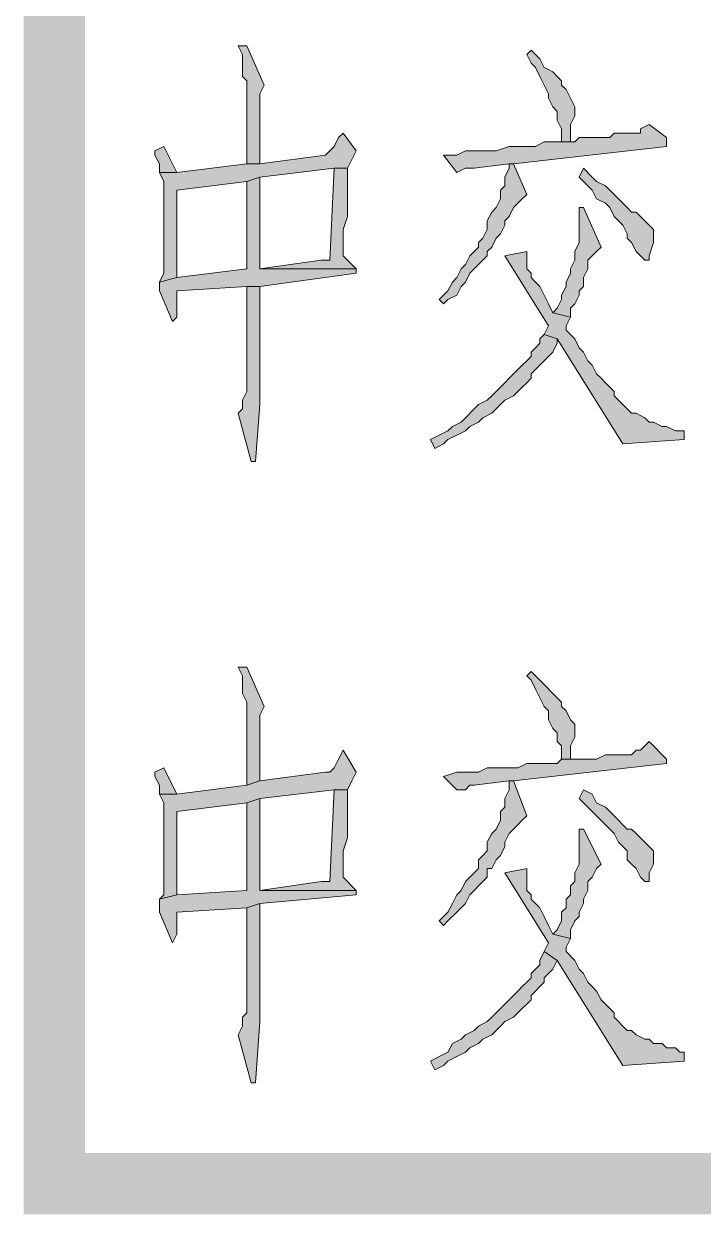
# Model space of a CAD drawing. Header units: millimetres. Extents: x 24 to 410, y 10 to 282.
# Drawn here: x 29.8 to 36.38, y 9.65 to 21.17 of the extents above; entities that cross this region are included whole.
import ezdxf

# ---------------------------------------------------------------- set-up
doc = ezdxf.new("R2010")
doc.units = ezdxf.units.MM

msp = doc.modelspace()

# ---------------------------------------------------------------- hatches: boundary and pattern name
h = msp.add_hatch(color=7)
h.dxf.hatch_style = 2
h.paths.add_polyline_path([(30.395333, 281.643667), (29.802667, 282.236333), (30.395333, 10.244667)])
h = msp.add_hatch(color=7)
h.dxf.hatch_style = 2
h.paths.add_polyline_path([(29.802667, 282.236333), (30.395333, 10.244667), (29.802667, 9.652)])
h = msp.add_hatch(color=7)
h.dxf.hatch_style = 2
h.paths.add_polyline_path([(31.961667, 20.955), (31.877, 20.955), (31.919333, 20.870333), (31.919333, 20.658667), (31.961667, 20.616333), (31.961667, 19.812), (32.088667, 19.812), (32.088667, 20.066), (32.088667, 20.108333), (32.088667, 20.489333), (32.131, 20.574)])
h = msp.add_hatch(color=7)
h.dxf.hatch_style = 2
h.paths.add_polyline_path([(34.713333, 20.912667), (34.671, 20.870333), (34.713333, 20.785667), (34.755667, 20.743333), (34.798, 20.658667), (34.840333, 20.574), (34.882667, 20.489333), (34.882667, 20.447), (34.925, 20.362333), (34.967333, 20.32), (34.967333, 20.235333), (35.009667, 20.150667), (35.009667, 20.023667), (35.094333, 20.023667), (35.094333, 20.193), (35.136667, 20.277667), (35.136667, 20.362333), (35.094333, 20.447), (35.052, 20.531667), (35.009667, 20.574), (35.009667, 20.616333), (34.967333, 20.658667), (34.925, 20.701), (34.840333, 20.743333), (34.798, 20.828)])
h = msp.add_hatch(color=7)
h.dxf.hatch_style = 2
h.paths.add_polyline_path([(35.856333, 20.193), (35.771667, 20.150667), (35.771667, 20.108333), (35.729333, 20.108333), (35.517667, 20.108333), (35.475333, 20.066), (35.179, 20.066), (35.136667, 20.023667), (34.967333, 20.023667), (34.925, 20.023667), (34.840333, 20.023667), (34.755667, 19.981333), (34.501667, 19.981333), (34.374667, 19.939), (34.078333, 19.939), (33.993667, 19.896667), (33.866667, 19.896667), (33.993667, 19.727333), (34.078333, 19.769667), (34.163, 19.769667), (34.501667, 19.812), (34.544, 19.812), (36.025667, 19.981333), (36.025667, 20.066)])
h = msp.add_hatch(color=7)
h.dxf.hatch_style = 2
h.paths.add_polyline_path([(32.893, 20.108333), (32.850667, 20.066), (32.808333, 19.981333), (32.766, 19.939), (32.723667, 19.896667), (32.088667, 19.812), (31.961667, 19.812), (31.284333, 19.727333), (31.115, 19.727333), (31.157333, 19.642667), (31.157333, 18.753667), (31.115, 18.669), (31.284333, 18.711333), (31.284333, 18.753667), (31.284333, 18.838333), (31.284333, 19.558), (31.961667, 19.642667), (32.088667, 19.685), (32.808333, 19.769667), (32.935333, 19.769667), (32.977667, 19.854333), (33.02, 19.939)])
h = msp.add_hatch(color=7)
h.dxf.hatch_style = 2
h.paths.add_polyline_path([(31.157298, 19.981333), (31.072631, 19.939), (31.072631, 19.896667), (31.114965, 19.812), (31.114965, 19.727333), (31.284298, 19.727333)])
h = msp.add_hatch(color=7)
h.dxf.hatch_style = 2
h.paths.add_polyline_path([(34.544, 19.812), (34.501667, 19.812), (34.501667, 19.769667), (34.459333, 19.685), (34.459333, 19.600333), (34.417, 19.558), (34.417, 19.473333), (34.374667, 19.388667), (34.332333, 19.346333), (34.29, 19.261667), (34.29, 19.177), (34.247667, 19.092333), (34.205333, 19.05), (34.205333, 19.007667), (34.163, 18.965333), (34.120667, 18.923), (34.078333, 18.838333), (34.036, 18.796), (33.993667, 18.711333), (33.951333, 18.669), (33.909, 18.584333), (33.824333, 18.499667), (33.866667, 18.457333), (33.909, 18.499667), (33.993667, 18.542), (34.036, 18.626667), (34.078333, 18.669), (34.120667, 18.753667), (34.163, 18.796), (34.205333, 18.838333), (34.247667, 18.880667), (34.29, 18.923), (34.29, 18.965333), (34.332333, 19.007667), (34.374667, 19.092333), (34.417, 19.134667), (34.459333, 19.219333), (34.459333, 19.261667), (34.501667, 19.304), (34.544, 19.388667), (34.586333, 19.431), (34.628667, 19.473333), (34.671, 19.515667)])
h = msp.add_hatch(color=7)
h.dxf.hatch_style = 2
h.paths.add_polyline_path([(32.935333, 19.769667), (32.808333, 19.769667), (32.766, 18.880667), (32.681333, 18.880667), (32.088667, 18.796), (33.02, 18.796), (32.893, 18.923), (32.893, 19.177), (32.935333, 19.304)])
h = msp.add_hatch(color=7)
h.dxf.hatch_style = 2
h.paths.add_polyline_path([(35.221333, 19.769667), (35.179, 19.685), (35.221333, 19.642667), (35.263667, 19.600333), (35.306, 19.558), (35.348333, 19.473333), (35.433, 19.431), (35.475333, 19.388667), (35.517667, 19.304), (35.56, 19.261667), (35.602333, 19.219333), (35.644667, 19.134667), (35.644667, 19.092333), (35.687, 19.05), (35.729333, 18.965333), (35.771667, 18.923), (35.814, 18.880667), (35.856333, 18.880667), (35.856333, 18.923), (35.898667, 19.05), (35.898667, 19.177), (35.856333, 19.219333), (35.814, 19.261667), (35.729333, 19.346333), (35.687, 19.346333), (35.644667, 19.388667), (35.602333, 19.431), (35.56, 19.473333), (35.517667, 19.515667), (35.475333, 19.558), (35.433, 19.600333), (35.348333, 19.642667), (35.306, 19.685)])
h = msp.add_hatch(color=7)
h.dxf.hatch_style = 2
h.paths.add_polyline_path([(32.088667, 19.685), (31.961667, 19.642667), (31.961667, 18.796), (31.284333, 18.711333), (31.115, 18.669), (31.115, 18.584333), (31.242, 18.288), (31.284333, 18.330333), (31.284333, 18.584333), (31.961667, 18.626667), (32.088667, 18.626667), (33.02, 18.753667), (33.02, 18.796), (32.088667, 18.796), (32.088667, 19.05), (32.088667, 19.134667)])
h = msp.add_hatch(color=7)
h.dxf.hatch_style = 2
h.paths.add_polyline_path([(35.221333, 19.388667), (35.179, 19.388667), (35.179, 19.346333), (35.179, 19.05), (35.136667, 18.965333), (35.136667, 18.880667), (35.094333, 18.796), (35.094333, 18.753667), (35.052, 18.669), (35.052, 18.626667), (35.009667, 18.542), (35.009667, 18.499667), (34.967333, 18.415), (34.925, 18.372667), (35.094333, 18.330333), (35.094333, 18.415), (35.136667, 18.457333), (35.179, 18.542), (35.179, 18.584333), (35.221333, 18.626667), (35.221333, 18.711333), (35.263667, 18.796), (35.263667, 18.880667), (35.306, 18.923), (35.348333, 18.965333), (35.390667, 19.007667)])
h = msp.add_hatch(color=7)
h.dxf.hatch_style = 2
h.paths.add_polyline_path([(34.671, 18.965333), (34.459333, 18.923), (34.882667, 18.245667), (34.840333, 18.161), (34.967333, 18.118667), (35.602333, 17.102667), (36.195, 17.145), (36.195, 17.229667), (36.152667, 17.229667), (36.110333, 17.229667), (36.025667, 17.272), (35.983333, 17.272), (35.898667, 17.314333), (35.856333, 17.314333), (35.814, 17.356667), (35.729333, 17.399), (35.687, 17.399), (35.644667, 17.441333), (35.602333, 17.483667), (35.56, 17.526), (35.517667, 17.568333), (35.517667, 17.610667), (35.475333, 17.653), (35.433, 17.695333), (35.390667, 17.737667), (35.348333, 17.78), (35.306, 17.864667), (35.263667, 17.907), (35.221333, 17.991667), (35.179, 18.034), (35.136667, 18.118667), (35.052, 18.203333), (35.052, 18.245667), (35.094333, 18.330333), (34.925, 18.372667), (34.882667, 18.457333), (34.840333, 18.542), (34.798, 18.626667), (34.755667, 18.669), (34.713333, 18.711333), (34.713333, 18.753667), (34.671, 18.796)])
h = msp.add_hatch(color=7)
h.dxf.hatch_style = 2
h.paths.add_polyline_path([(32.088667, 18.626667), (31.961667, 18.626667), (31.961667, 18.499667), (31.961667, 17.610667), (31.919333, 17.526), (31.919333, 17.441333), (31.877, 17.399), (32.004, 16.933333), (32.046333, 16.933333), (32.088667, 17.483667), (32.088667, 17.737667), (32.088667, 17.864667)])
h = msp.add_hatch(color=7)
h.dxf.hatch_style = 2
h.paths.add_polyline_path([(34.840333, 18.161), (34.798, 18.118667), (34.798, 18.076333), (34.755667, 18.034), (34.713333, 17.991667), (34.713333, 17.949333), (34.671, 17.907), (34.628667, 17.864667), (34.586333, 17.822333), (34.544, 17.78), (34.501667, 17.737667), (34.459333, 17.695333), (34.417, 17.653), (34.374667, 17.610667), (34.332333, 17.568333), (34.29, 17.526), (34.205333, 17.483667), (34.163, 17.441333), (34.078333, 17.356667), (34.036, 17.314333), (33.951333, 17.272), (33.909, 17.229667), (33.824333, 17.187333), (33.739667, 17.145), (33.782, 17.060333), (33.866667, 17.102667), (33.909, 17.145), (33.993667, 17.187333), (34.078333, 17.229667), (34.120667, 17.272), (34.205333, 17.314333), (34.247667, 17.356667), (34.332333, 17.399), (34.374667, 17.441333), (34.417, 17.483667), (34.459333, 17.526), (34.544, 17.568333), (34.586333, 17.610667), (34.628667, 17.653), (34.671, 17.695333), (34.713333, 17.737667), (34.713333, 17.78), (34.755667, 17.822333), (34.798, 17.864667), (34.840333, 17.907), (34.882667, 17.949333), (34.925, 17.991667), (34.967333, 18.076333), (34.967333, 18.118667)])
h = msp.add_hatch(color=7)
h.dxf.hatch_style = 2
h.paths.add_polyline_path([(31.961667, 14.943667), (31.877, 14.943667), (31.919333, 14.859), (31.919333, 14.689667), (31.961667, 14.605), (31.961667, 13.800667), (32.088667, 13.843), (32.088667, 14.054667), (32.088667, 14.139333), (32.088667, 14.478), (32.131, 14.562667)])
h = msp.add_hatch(color=7)
h.dxf.hatch_style = 2
h.paths.add_polyline_path([(34.713333, 14.901333), (34.671, 14.859), (34.713333, 14.816667), (34.755667, 14.732), (34.798, 14.647333), (34.840333, 14.562667), (34.882667, 14.520333), (34.882667, 14.435667), (34.925, 14.351), (34.967333, 14.308667), (34.967333, 14.224), (35.009667, 14.181667), (35.009667, 14.054667), (35.094333, 14.054667), (35.094333, 14.181667), (35.136667, 14.266333), (35.136667, 14.393333), (35.094333, 14.435667), (35.052, 14.520333), (35.009667, 14.562667), (35.009667, 14.605), (34.967333, 14.647333), (34.925, 14.689667), (34.840333, 14.774333), (34.798, 14.816667)])
h = msp.add_hatch(color=7)
h.dxf.hatch_style = 2
h.paths.add_polyline_path([(35.856333, 14.224), (35.771667, 14.139333), (35.729333, 14.139333), (35.687, 14.097), (35.433, 14.097), (35.348333, 14.054667), (35.009667, 14.054667), (34.967333, 14.012333), (34.925, 14.012333), (34.671, 14.012333), (34.586333, 13.97), (34.29, 13.97), (34.205333, 13.927667), (33.993667, 13.927667), (33.866667, 13.885333), (33.993667, 13.758333), (34.078333, 13.758333), (34.120667, 13.800667), (34.163, 13.800667), (34.501667, 13.843), (34.544, 13.843), (36.025667, 14.012333), (36.025667, 14.054667)])
h = msp.add_hatch(color=7)
h.dxf.hatch_style = 2
h.paths.add_polyline_path([(32.893, 14.139333), (32.850667, 14.054667), (32.808333, 13.97), (32.766, 13.927667), (32.723667, 13.927667), (32.088667, 13.843), (31.961667, 13.800667), (31.284333, 13.716), (31.115, 13.716), (31.157333, 13.631333), (31.157333, 12.742333), (31.115, 12.7), (31.284333, 12.742333), (31.284333, 12.827), (31.284333, 13.546667), (31.961667, 13.631333), (32.088667, 13.673667), (32.808333, 13.758333), (32.935333, 13.758333), (32.977667, 13.843), (33.02, 13.927667)])
h = msp.add_hatch(color=7)
h.dxf.hatch_style = 2
h.paths.add_polyline_path([(31.157298, 13.97), (31.072631, 13.927667), (31.072631, 13.885333), (31.114965, 13.800667), (31.114965, 13.716), (31.284298, 13.716)])
h = msp.add_hatch(color=7)
h.dxf.hatch_style = 2
h.paths.add_polyline_path([(34.544, 13.843), (34.501667, 13.843), (34.501667, 13.758333), (34.459333, 13.673667), (34.459333, 13.589), (34.417, 13.546667), (34.417, 13.462), (34.374667, 13.377333), (34.332333, 13.335), (34.29, 13.250333), (34.29, 13.165667), (34.247667, 13.123333), (34.205333, 13.081), (34.205333, 12.996333), (34.163, 12.954), (34.120667, 12.911667), (34.078333, 12.869333), (34.036, 12.784667), (33.993667, 12.742333), (33.951333, 12.657667), (33.909, 12.573), (33.824333, 12.488333), (33.866667, 12.446), (33.909, 12.488333), (33.993667, 12.573), (34.036, 12.615333), (34.078333, 12.657667), (34.120667, 12.742333), (34.163, 12.784667), (34.205333, 12.827), (34.247667, 12.869333), (34.29, 12.911667), (34.29, 12.996333), (34.332333, 12.996333), (34.374667, 13.081), (34.417, 13.123333), (34.459333, 13.208), (34.459333, 13.250333), (34.501667, 13.335), (34.544, 13.377333), (34.586333, 13.419667), (34.628667, 13.462), (34.671, 13.504333)])
h = msp.add_hatch(color=7)
h.dxf.hatch_style = 2
h.paths.add_polyline_path([(32.935333, 13.758333), (32.808333, 13.758333), (32.766, 12.869333), (32.681333, 12.869333), (32.088667, 12.784667), (33.02, 12.784667), (32.893, 12.911667), (32.893, 13.165667), (32.935333, 13.292667)])
h = msp.add_hatch(color=7)
h.dxf.hatch_style = 2
h.paths.add_polyline_path([(35.221333, 13.758333), (35.179, 13.673667), (35.221333, 13.631333), (35.263667, 13.589), (35.306, 13.546667), (35.348333, 13.504333), (35.433, 13.419667), (35.475333, 13.377333), (35.517667, 13.335), (35.56, 13.250333), (35.602333, 13.208), (35.644667, 13.165667), (35.644667, 13.081), (35.687, 13.038667), (35.729333, 12.996333), (35.771667, 12.911667), (35.814, 12.869333), (35.856333, 12.869333), (35.856333, 12.954), (35.898667, 13.038667), (35.898667, 13.165667), (35.856333, 13.208), (35.814, 13.250333), (35.729333, 13.335), (35.687, 13.377333), (35.644667, 13.377333), (35.602333, 13.419667), (35.56, 13.462), (35.517667, 13.504333), (35.475333, 13.546667), (35.433, 13.589), (35.348333, 13.631333), (35.306, 13.716)])
h = msp.add_hatch(color=7)
h.dxf.hatch_style = 2
h.paths.add_polyline_path([(32.088667, 13.673667), (31.961667, 13.631333), (31.961667, 12.784667), (31.284333, 12.742333), (31.115, 12.7), (31.115, 12.573), (31.242, 12.276667), (31.284333, 12.361333), (31.284333, 12.573), (31.961667, 12.615333), (32.088667, 12.657667), (33.02, 12.742333), (33.02, 12.784667), (32.088667, 12.784667), (32.088667, 13.038667), (32.088667, 13.123333)])
h = msp.add_hatch(color=7)
h.dxf.hatch_style = 2
h.paths.add_polyline_path([(35.221333, 13.377333), (35.179, 13.377333), (35.179, 13.335), (35.179, 13.038667), (35.136667, 12.954), (35.136667, 12.869333), (35.094333, 12.827), (35.094333, 12.742333), (35.052, 12.7), (35.052, 12.615333), (35.009667, 12.573), (35.009667, 12.488333), (34.967333, 12.403667), (34.925, 12.361333), (35.094333, 12.319), (35.094333, 12.403667), (35.136667, 12.488333), (35.179, 12.530667), (35.179, 12.573), (35.221333, 12.657667), (35.221333, 12.7), (35.263667, 12.784667), (35.263667, 12.869333), (35.306, 12.911667), (35.348333, 12.996333), (35.390667, 13.038667)])
h = msp.add_hatch(color=7)
h.dxf.hatch_style = 2
h.paths.add_polyline_path([(34.671, 12.996333), (34.459333, 12.954), (34.882667, 12.276667), (34.840333, 12.192), (34.967333, 12.107333), (35.602333, 11.091333), (36.195, 11.133667), (36.195, 11.218333), (36.152667, 11.218333), (36.110333, 11.260667), (36.025667, 11.260667), (35.983333, 11.303), (35.898667, 11.303), (35.856333, 11.345333), (35.814, 11.345333), (35.729333, 11.387667), (35.687, 11.43), (35.644667, 11.43), (35.602333, 11.472333), (35.56, 11.514667), (35.517667, 11.557), (35.517667, 11.599333), (35.475333, 11.641667), (35.433, 11.684), (35.390667, 11.726333), (35.348333, 11.811), (35.306, 11.853333), (35.263667, 11.895667), (35.221333, 11.980333), (35.179, 12.022667), (35.136667, 12.107333), (35.052, 12.192), (35.052, 12.234333), (35.094333, 12.319), (34.925, 12.361333), (34.882667, 12.446), (34.840333, 12.530667), (34.798, 12.615333), (34.755667, 12.657667), (34.713333, 12.7), (34.713333, 12.742333), (34.671, 12.784667)])
h = msp.add_hatch(color=7)
h.dxf.hatch_style = 2
h.paths.add_polyline_path([(32.088667, 12.657667), (31.961667, 12.615333), (31.961667, 11.599333), (31.919333, 11.557), (31.919333, 11.472333), (31.877, 11.387667), (32.004, 10.922), (32.046333, 10.922), (32.088667, 11.514667), (32.088667, 11.726333), (32.088667, 11.853333)])
h = msp.add_hatch(color=7)
h.dxf.hatch_style = 2
h.paths.add_polyline_path([(34.840333, 12.192), (34.798, 12.107333), (34.798, 12.065), (34.755667, 12.022667), (34.713333, 11.980333), (34.713333, 11.938), (34.671, 11.895667), (34.628667, 11.853333), (34.586333, 11.811), (34.544, 11.768667), (34.501667, 11.726333), (34.459333, 11.684), (34.417, 11.641667), (34.374667, 11.599333), (34.332333, 11.557), (34.29, 11.514667), (34.205333, 11.472333), (34.163, 11.43), (34.078333, 11.387667), (34.036, 11.345333), (33.951333, 11.303), (33.909, 11.218333), (33.824333, 11.176), (33.739667, 11.133667), (33.782, 11.049), (33.866667, 11.091333), (33.909, 11.133667), (33.993667, 11.176), (34.078333, 11.218333), (34.120667, 11.260667), (34.205333, 11.303), (34.247667, 11.345333), (34.332333, 11.387667), (34.374667, 11.43), (34.417, 11.472333), (34.459333, 11.514667), (34.544, 11.557), (34.586333, 11.599333), (34.628667, 11.641667), (34.671, 11.684), (34.713333, 11.726333), (34.713333, 11.768667), (34.755667, 11.811), (34.798, 11.853333), (34.840333, 11.895667), (34.840333, 11.938), (34.882667, 11.980333), (34.925, 12.022667), (34.967333, 12.107333)])
h = msp.add_hatch(color=7)
h.dxf.hatch_style = 2
h.paths.add_polyline_path([(30.395333, 10.244667), (29.802667, 9.652), (409.786667, 10.244667)])
h = msp.add_hatch(color=7)
h.dxf.hatch_style = 2
h.paths.add_polyline_path([(29.802667, 9.652), (409.786667, 10.244667), (410.379333, 9.652)])

# ---------------------------------------------------------------- linework, layer by layer
at = {"color": 7, "lineweight": 0}
for points in [[(31.961667, 20.955), (31.877, 20.955), (31.919333, 20.870333), (31.919333, 20.658667), (31.961667, 20.616333), (31.961667, 19.812), (32.088667, 19.812), (32.088667, 20.066), (32.088667, 20.108333), (32.088667, 20.489333), (32.131, 20.574)], [(34.713333, 20.912667), (34.671, 20.870333), (34.713333, 20.785667), (34.755667, 20.743333), (34.798, 20.658667), (34.840333, 20.574), (34.882667, 20.489333), (34.882667, 20.447), (34.925, 20.362333), (34.967333, 20.32), (34.967333, 20.235333), (35.009667, 20.150667), (35.009667, 20.023667), (35.094333, 20.023667), (35.094333, 20.193), (35.136667, 20.277667), (35.136667, 20.362333), (35.094333, 20.447), (35.052, 20.531667), (35.009667, 20.574), (35.009667, 20.616333), (34.967333, 20.658667), (34.925, 20.701), (34.840333, 20.743333), (34.798, 20.828)], [(35.856333, 20.193), (35.771667, 20.150667), (35.771667, 20.108333), (35.729333, 20.108333), (35.517667, 20.108333), (35.475333, 20.066), (35.179, 20.066), (35.136667, 20.023667), (34.967333, 20.023667), (34.925, 20.023667), (34.840333, 20.023667), (34.755667, 19.981333), (34.501667, 19.981333), (34.374667, 19.939), (34.078333, 19.939), (33.993667, 19.896667), (33.866667, 19.896667), (33.993667, 19.727333), (34.078333, 19.769667), (34.163, 19.769667), (34.501667, 19.812), (34.544, 19.812), (36.025667, 19.981333), (36.025667, 20.066)], [(32.893, 20.108333), (32.850667, 20.066), (32.808333, 19.981333), (32.766, 19.939), (32.723667, 19.896667), (32.088667, 19.812), (31.961667, 19.812), (31.284333, 19.727333), (31.115, 19.727333), (31.157333, 19.642667), (31.157333, 18.753667), (31.115, 18.669), (31.284333, 18.711333), (31.284333, 18.753667), (31.284333, 18.838333), (31.284333, 19.558), (31.961667, 19.642667), (32.088667, 19.685), (32.808333, 19.769667), (32.935333, 19.769667), (32.977667, 19.854333), (33.02, 19.939)], [(31.157298, 19.981333), (31.072631, 19.939), (31.072631, 19.896667), (31.114965, 19.812), (31.114965, 19.727333), (31.284298, 19.727333)], [(34.544, 19.812), (34.501667, 19.812), (34.501667, 19.769667), (34.459333, 19.685), (34.459333, 19.600333), (34.417, 19.558), (34.417, 19.473333), (34.374667, 19.388667), (34.332333, 19.346333), (34.29, 19.261667), (34.29, 19.177), (34.247667, 19.092333), (34.205333, 19.05), (34.205333, 19.007667), (34.163, 18.965333), (34.120667, 18.923), (34.078333, 18.838333), (34.036, 18.796), (33.993667, 18.711333), (33.951333, 18.669), (33.909, 18.584333), (33.824333, 18.499667), (33.866667, 18.457333), (33.909, 18.499667), (33.993667, 18.542), (34.036, 18.626667), (34.078333, 18.669), (34.120667, 18.753667), (34.163, 18.796), (34.205333, 18.838333), (34.247667, 18.880667), (34.29, 18.923), (34.29, 18.965333), (34.332333, 19.007667), (34.374667, 19.092333), (34.417, 19.134667), (34.459333, 19.219333), (34.459333, 19.261667), (34.501667, 19.304), (34.544, 19.388667), (34.586333, 19.431), (34.628667, 19.473333), (34.671, 19.515667)], [(32.935333, 19.769667), (32.808333, 19.769667), (32.766, 18.880667), (32.681333, 18.880667), (32.088667, 18.796), (33.02, 18.796), (32.893, 18.923), (32.893, 19.177), (32.935333, 19.304)], [(35.221333, 19.769667), (35.179, 19.685), (35.221333, 19.642667), (35.263667, 19.600333), (35.306, 19.558), (35.348333, 19.473333), (35.433, 19.431), (35.475333, 19.388667), (35.517667, 19.304), (35.56, 19.261667), (35.602333, 19.219333), (35.644667, 19.134667), (35.644667, 19.092333), (35.687, 19.05), (35.729333, 18.965333), (35.771667, 18.923), (35.814, 18.880667), (35.856333, 18.880667), (35.856333, 18.923), (35.898667, 19.05), (35.898667, 19.177), (35.856333, 19.219333), (35.814, 19.261667), (35.729333, 19.346333), (35.687, 19.346333), (35.644667, 19.388667), (35.602333, 19.431), (35.56, 19.473333), (35.517667, 19.515667), (35.475333, 19.558), (35.433, 19.600333), (35.348333, 19.642667), (35.306, 19.685)], [(32.088667, 19.685), (31.961667, 19.642667), (31.961667, 18.796), (31.284333, 18.711333), (31.115, 18.669), (31.115, 18.584333), (31.242, 18.288), (31.284333, 18.330333), (31.284333, 18.584333), (31.961667, 18.626667), (32.088667, 18.626667), (33.02, 18.753667), (33.02, 18.796), (32.088667, 18.796), (32.088667, 19.05), (32.088667, 19.134667)], [(35.221333, 19.388667), (35.179, 19.388667), (35.179, 19.346333), (35.179, 19.05), (35.136667, 18.965333), (35.136667, 18.880667), (35.094333, 18.796), (35.094333, 18.753667), (35.052, 18.669), (35.052, 18.626667), (35.009667, 18.542), (35.009667, 18.499667), (34.967333, 18.415), (34.925, 18.372667), (35.094333, 18.330333), (35.094333, 18.415), (35.136667, 18.457333), (35.179, 18.542), (35.179, 18.584333), (35.221333, 18.626667), (35.221333, 18.711333), (35.263667, 18.796), (35.263667, 18.880667), (35.306, 18.923), (35.348333, 18.965333), (35.390667, 19.007667)], [(34.671, 18.965333), (34.459333, 18.923), (34.882667, 18.245667), (34.840333, 18.161), (34.967333, 18.118667), (35.602333, 17.102667), (36.195, 17.145), (36.195, 17.229667), (36.152667, 17.229667), (36.110333, 17.229667), (36.025667, 17.272), (35.983333, 17.272), (35.898667, 17.314333), (35.856333, 17.314333), (35.814, 17.356667), (35.729333, 17.399), (35.687, 17.399), (35.644667, 17.441333), (35.602333, 17.483667), (35.56, 17.526), (35.517667, 17.568333), (35.517667, 17.610667), (35.475333, 17.653), (35.433, 17.695333), (35.390667, 17.737667), (35.348333, 17.78), (35.306, 17.864667), (35.263667, 17.907), (35.221333, 17.991667), (35.179, 18.034), (35.136667, 18.118667), (35.052, 18.203333), (35.052, 18.245667), (35.094333, 18.330333), (34.925, 18.372667), (34.882667, 18.457333), (34.840333, 18.542), (34.798, 18.626667), (34.755667, 18.669), (34.713333, 18.711333), (34.713333, 18.753667), (34.671, 18.796)], [(32.088667, 18.626667), (31.961667, 18.626667), (31.961667, 18.499667), (31.961667, 17.610667), (31.919333, 17.526), (31.919333, 17.441333), (31.877, 17.399), (32.004, 16.933333), (32.046333, 16.933333), (32.088667, 17.483667), (32.088667, 17.737667), (32.088667, 17.864667)], [(34.840333, 18.161), (34.798, 18.118667), (34.798, 18.076333), (34.755667, 18.034), (34.713333, 17.991667), (34.713333, 17.949333), (34.671, 17.907), (34.628667, 17.864667), (34.586333, 17.822333), (34.544, 17.78), (34.501667, 17.737667), (34.459333, 17.695333), (34.417, 17.653), (34.374667, 17.610667), (34.332333, 17.568333), (34.29, 17.526), (34.205333, 17.483667), (34.163, 17.441333), (34.078333, 17.356667), (34.036, 17.314333), (33.951333, 17.272), (33.909, 17.229667), (33.824333, 17.187333), (33.739667, 17.145), (33.782, 17.060333), (33.866667, 17.102667), (33.909, 17.145), (33.993667, 17.187333), (34.078333, 17.229667), (34.120667, 17.272), (34.205333, 17.314333), (34.247667, 17.356667), (34.332333, 17.399), (34.374667, 17.441333), (34.417, 17.483667), (34.459333, 17.526), (34.544, 17.568333), (34.586333, 17.610667), (34.628667, 17.653), (34.671, 17.695333), (34.713333, 17.737667), (34.713333, 17.78), (34.755667, 17.822333), (34.798, 17.864667), (34.840333, 17.907), (34.882667, 17.949333), (34.925, 17.991667), (34.967333, 18.076333), (34.967333, 18.118667)], [(31.961667, 14.943667), (31.877, 14.943667), (31.919333, 14.859), (31.919333, 14.689667), (31.961667, 14.605), (31.961667, 13.800667), (32.088667, 13.843), (32.088667, 14.054667), (32.088667, 14.139333), (32.088667, 14.478), (32.131, 14.562667)], [(34.713333, 14.901333), (34.671, 14.859), (34.713333, 14.816667), (34.755667, 14.732), (34.798, 14.647333), (34.840333, 14.562667), (34.882667, 14.520333), (34.882667, 14.435667), (34.925, 14.351), (34.967333, 14.308667), (34.967333, 14.224), (35.009667, 14.181667), (35.009667, 14.054667), (35.094333, 14.054667), (35.094333, 14.181667), (35.136667, 14.266333), (35.136667, 14.393333), (35.094333, 14.435667), (35.052, 14.520333), (35.009667, 14.562667), (35.009667, 14.605), (34.967333, 14.647333), (34.925, 14.689667), (34.840333, 14.774333), (34.798, 14.816667)], [(35.856333, 14.224), (35.771667, 14.139333), (35.729333, 14.139333), (35.687, 14.097), (35.433, 14.097), (35.348333, 14.054667), (35.009667, 14.054667), (34.967333, 14.012333), (34.925, 14.012333), (34.671, 14.012333), (34.586333, 13.97), (34.29, 13.97), (34.205333, 13.927667), (33.993667, 13.927667), (33.866667, 13.885333), (33.993667, 13.758333), (34.078333, 13.758333), (34.120667, 13.800667), (34.163, 13.800667), (34.501667, 13.843), (34.544, 13.843), (36.025667, 14.012333), (36.025667, 14.054667)], [(32.893, 14.139333), (32.850667, 14.054667), (32.808333, 13.97), (32.766, 13.927667), (32.723667, 13.927667), (32.088667, 13.843), (31.961667, 13.800667), (31.284333, 13.716), (31.115, 13.716), (31.157333, 13.631333), (31.157333, 12.742333), (31.115, 12.7), (31.284333, 12.742333), (31.284333, 12.827), (31.284333, 13.546667), (31.961667, 13.631333), (32.088667, 13.673667), (32.808333, 13.758333), (32.935333, 13.758333), (32.977667, 13.843), (33.02, 13.927667)], [(31.157298, 13.97), (31.072631, 13.927667), (31.072631, 13.885333), (31.114965, 13.800667), (31.114965, 13.716), (31.284298, 13.716)], [(34.544, 13.843), (34.501667, 13.843), (34.501667, 13.758333), (34.459333, 13.673667), (34.459333, 13.589), (34.417, 13.546667), (34.417, 13.462), (34.374667, 13.377333), (34.332333, 13.335), (34.29, 13.250333), (34.29, 13.165667), (34.247667, 13.123333), (34.205333, 13.081), (34.205333, 12.996333), (34.163, 12.954), (34.120667, 12.911667), (34.078333, 12.869333), (34.036, 12.784667), (33.993667, 12.742333), (33.951333, 12.657667), (33.909, 12.573), (33.824333, 12.488333), (33.866667, 12.446), (33.909, 12.488333), (33.993667, 12.573), (34.036, 12.615333), (34.078333, 12.657667), (34.120667, 12.742333), (34.163, 12.784667), (34.205333, 12.827), (34.247667, 12.869333), (34.29, 12.911667), (34.29, 12.996333), (34.332333, 12.996333), (34.374667, 13.081), (34.417, 13.123333), (34.459333, 13.208), (34.459333, 13.250333), (34.501667, 13.335), (34.544, 13.377333), (34.586333, 13.419667), (34.628667, 13.462), (34.671, 13.504333)], [(32.935333, 13.758333), (32.808333, 13.758333), (32.766, 12.869333), (32.681333, 12.869333), (32.088667, 12.784667), (33.02, 12.784667), (32.893, 12.911667), (32.893, 13.165667), (32.935333, 13.292667)], [(35.221333, 13.758333), (35.179, 13.673667), (35.221333, 13.631333), (35.263667, 13.589), (35.306, 13.546667), (35.348333, 13.504333), (35.433, 13.419667), (35.475333, 13.377333), (35.517667, 13.335), (35.56, 13.250333), (35.602333, 13.208), (35.644667, 13.165667), (35.644667, 13.081), (35.687, 13.038667), (35.729333, 12.996333), (35.771667, 12.911667), (35.814, 12.869333), (35.856333, 12.869333), (35.856333, 12.954), (35.898667, 13.038667), (35.898667, 13.165667), (35.856333, 13.208), (35.814, 13.250333), (35.729333, 13.335), (35.687, 13.377333), (35.644667, 13.377333), (35.602333, 13.419667), (35.56, 13.462), (35.517667, 13.504333), (35.475333, 13.546667), (35.433, 13.589), (35.348333, 13.631333), (35.306, 13.716)], [(32.088667, 13.673667), (31.961667, 13.631333), (31.961667, 12.784667), (31.284333, 12.742333), (31.115, 12.7), (31.115, 12.573), (31.242, 12.276667), (31.284333, 12.361333), (31.284333, 12.573), (31.961667, 12.615333), (32.088667, 12.657667), (33.02, 12.742333), (33.02, 12.784667), (32.088667, 12.784667), (32.088667, 13.038667), (32.088667, 13.123333)], [(35.221333, 13.377333), (35.179, 13.377333), (35.179, 13.335), (35.179, 13.038667), (35.136667, 12.954), (35.136667, 12.869333), (35.094333, 12.827), (35.094333, 12.742333), (35.052, 12.7), (35.052, 12.615333), (35.009667, 12.573), (35.009667, 12.488333), (34.967333, 12.403667), (34.925, 12.361333), (35.094333, 12.319), (35.094333, 12.403667), (35.136667, 12.488333), (35.179, 12.530667), (35.179, 12.573), (35.221333, 12.657667), (35.221333, 12.7), (35.263667, 12.784667), (35.263667, 12.869333), (35.306, 12.911667), (35.348333, 12.996333), (35.390667, 13.038667)], [(34.671, 12.996333), (34.459333, 12.954), (34.882667, 12.276667), (34.840333, 12.192), (34.967333, 12.107333), (35.602333, 11.091333), (36.195, 11.133667), (36.195, 11.218333), (36.152667, 11.218333), (36.110333, 11.260667), (36.025667, 11.260667), (35.983333, 11.303), (35.898667, 11.303), (35.856333, 11.345333), (35.814, 11.345333), (35.729333, 11.387667), (35.687, 11.43), (35.644667, 11.43), (35.602333, 11.472333), (35.56, 11.514667), (35.517667, 11.557), (35.517667, 11.599333), (35.475333, 11.641667), (35.433, 11.684), (35.390667, 11.726333), (35.348333, 11.811), (35.306, 11.853333), (35.263667, 11.895667), (35.221333, 11.980333), (35.179, 12.022667), (35.136667, 12.107333), (35.052, 12.192), (35.052, 12.234333), (35.094333, 12.319), (34.925, 12.361333), (34.882667, 12.446), (34.840333, 12.530667), (34.798, 12.615333), (34.755667, 12.657667), (34.713333, 12.7), (34.713333, 12.742333), (34.671, 12.784667)], [(32.088667, 12.657667), (31.961667, 12.615333), (31.961667, 11.599333), (31.919333, 11.557), (31.919333, 11.472333), (31.877, 11.387667), (32.004, 10.922), (32.046333, 10.922), (32.088667, 11.514667), (32.088667, 11.726333), (32.088667, 11.853333)], [(34.840333, 12.192), (34.798, 12.107333), (34.798, 12.065), (34.755667, 12.022667), (34.713333, 11.980333), (34.713333, 11.938), (34.671, 11.895667), (34.628667, 11.853333), (34.586333, 11.811), (34.544, 11.768667), (34.501667, 11.726333), (34.459333, 11.684), (34.417, 11.641667), (34.374667, 11.599333), (34.332333, 11.557), (34.29, 11.514667), (34.205333, 11.472333), (34.163, 11.43), (34.078333, 11.387667), (34.036, 11.345333), (33.951333, 11.303), (33.909, 11.218333), (33.824333, 11.176), (33.739667, 11.133667), (33.782, 11.049), (33.866667, 11.091333), (33.909, 11.133667), (33.993667, 11.176), (34.078333, 11.218333), (34.120667, 11.260667), (34.205333, 11.303), (34.247667, 11.345333), (34.332333, 11.387667), (34.374667, 11.43), (34.417, 11.472333), (34.459333, 11.514667), (34.544, 11.557), (34.586333, 11.599333), (34.628667, 11.641667), (34.671, 11.684), (34.713333, 11.726333), (34.713333, 11.768667), (34.755667, 11.811), (34.798, 11.853333), (34.840333, 11.895667), (34.840333, 11.938), (34.882667, 11.980333), (34.925, 12.022667), (34.967333, 12.107333)]]:
    msp.add_lwpolyline(points, close=True, dxfattribs=at)

doc.saveas('drawing.dxf')
